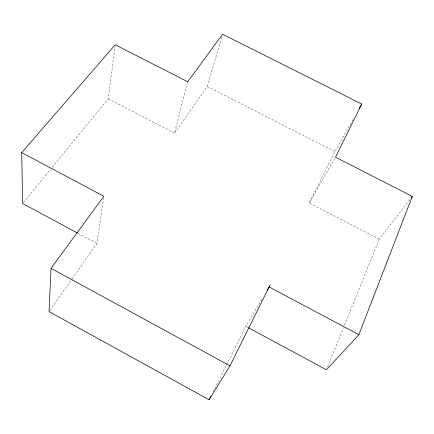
<?xml version="1.0" encoding="UTF-8"?>
<svg xmlns="http://www.w3.org/2000/svg" width="434" height="434" viewBox="0 0 434 434"><rect width="100%" height="100%" fill="white"/><g stroke="black" fill="none" stroke-linecap="round" stroke-linejoin="round"><path stroke-width="0.33" stroke-dasharray="2.17 1.63" d="M52.156 167.394L108.207 98.784L115.059 46.091M72.001 278.948L96.918 243.512L103.558 198.267M108.207 98.784L174.511 133.14L187.732 81.766M174.511 133.14L207.306 86.491L221.996 36.147M327.469 367.256L343.451 327.708M344.466 325.202L379.207 239.205L410.233 199.081M379.207 239.205L309.296 202.982L334.923 151.547L353.791 118.135M213.034 391.962L245.85 326.352L262.63 297.963M309.296 202.982L335.477 157.189M49.812 310.505L71.615 279.501M23.485 202.483L50.442 169.488M207.306 86.491L334.923 151.547M77.898 233.275L96.918 243.512M245.85 326.352L248.221 327.632"/><path stroke-width="0.65" d="M248.221 327.632L326.455 369.768L358.88 334.679L412.3 196.407L335.477 157.189L361.734 104.068L222.566 34.215L187.732 81.766L115.232 44.756L21.7 152.611L103.851 196.271L51.049 268.358L49.037 311.617L209.117 399.785L229.971 365.846L270.257 284.699M209.117 399.785L210.924 396.177M359.086 108.755L361.734 104.068M267.084 290.433L269.14 286.955L358.88 334.679M411.058 198.012L412.3 196.407M77.306 232.955L22.633 203.53L21.7 152.611M51.049 268.358L229.971 365.846"/></g></svg>
